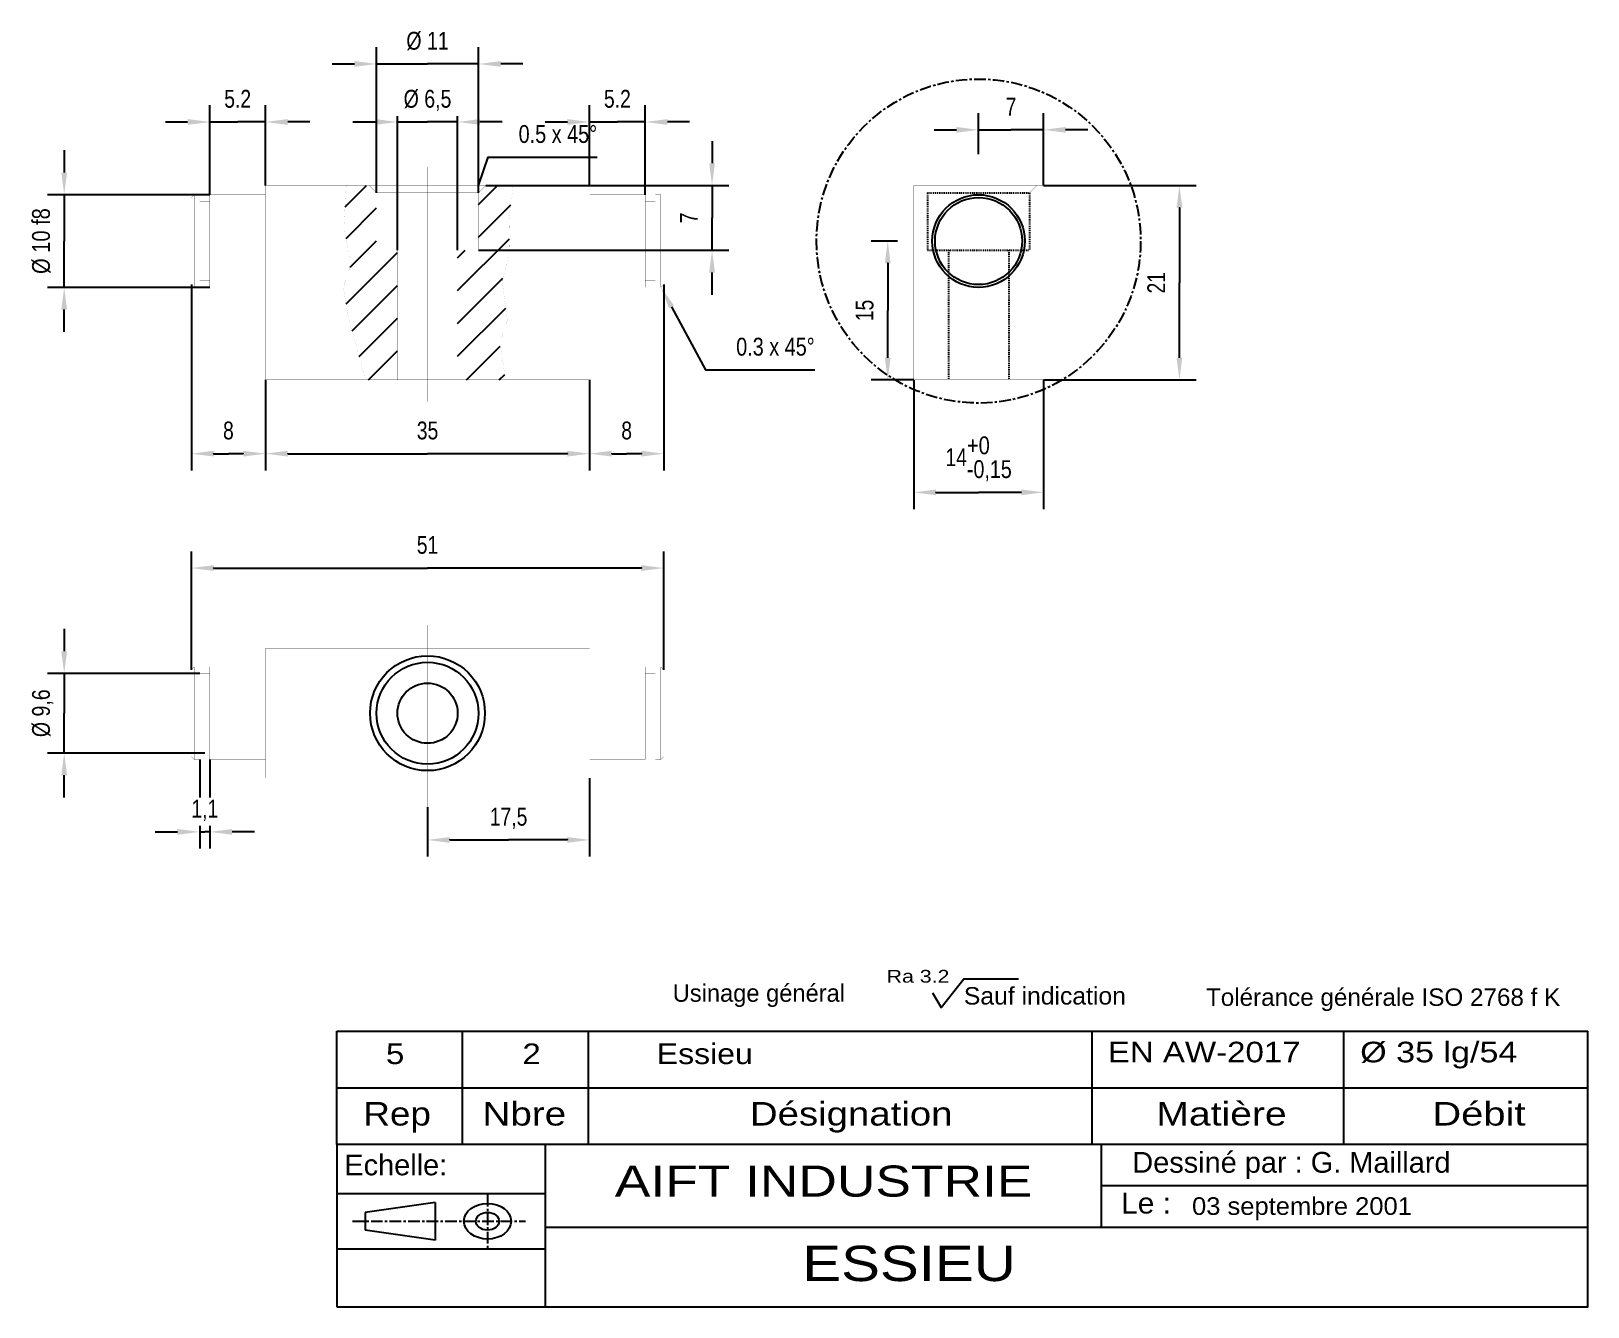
# Model space of a CAD drawing. Extents: x 119 to 288, y 98 to 236.
import ezdxf
from ezdxf.enums import TextEntityAlignment as Align

# ---------------------------------------------------------------- set-up
doc = ezdxf.new("R2010")
doc.units = 0
doc.linetypes.add('$AUXILIARY', pattern=[0.1, 0.05, -0.05])
doc.linetypes.add('CENTER', pattern=[2, 1.25, -0.25, 0.25, -0.25])
doc.layers.get('0').update_dxf_attribs({"linetype": 'CONTINUOUS'})
doc.dimstyles.get("Standard").update_dxf_attribs({"dimtxt": 2.5, "dimasz": 2.5, "dimexe": 1.25, "dimexo": 0.625, "dimtad": 1, "dimcen": 2.5, "dimazin": 3, "dimtfac": 1, "dimtmove": 0, "dimatfit": 3})

# ---------------------------------------------------------------- blocks, each defined once
blk = doc.blocks.new('*G4')
at = {"color": 7, "linetype": 'CONTINUOUS'}
blk.add_polyline3d([(152.453522, 98.175125, 7.405934), (287.546478, 98.175125, 7.405934), (287.546478, 115.723473, 7.405934), (152.453522, 115.723473, 7.405934)], close=True, dxfattribs=at)
for points in [[(174.969009, 115.723473, 7.405934), (174.969009, 98.175125, 7.405934)], [(235.01033, 115.723473, 7.405934), (235.01033, 106.74189, 7.405934)], [(287.546478, 111.232651, 7.405934), (235.01033, 111.232651, 7.405934)], [(174.969009, 110.388962, 7.405934), (152.453522, 110.388962, 7.405934)], [(287.546478, 106.74189, 7.405934), (174.969009, 106.74189, 7.405934)], [(174.910583, 104.401184, 7.405934), (152.453522, 104.401184, 7.405934)]]:
    blk.add_polyline3d(points, dxfattribs=at)
at = {"color": 82, "linetype": 'CONTINUOUS'}
for points in [[(163.073212, 109.457703, 7.405934), (155.529617, 108.373802, 7.405934)], [(163.073212, 109.457703, 7.405934), (163.073212, 105.38961, 7.405934)], [(155.529617, 108.373802, 7.405934), (155.529617, 106.473518, 7.405934)], [(163.073212, 105.38961, 7.405934), (155.529617, 106.473518, 7.405934)]]:
    blk.add_polyline3d(points, dxfattribs=at)
at = {"color": 82, "linetype": 'CENTER'}
for points in [[(168.733307, 110.267776, 7.405934), (168.733307, 104.522308, 7.405934)], [(154.163147, 107.42366, 7.405934), (172.832611, 107.42366, 7.405934)]]:
    blk.add_polyline3d(points, dxfattribs=at)
at = {"color": 82, "linetype": 'CONTINUOUS', "extrusion": (0, 0.654112, 0.756398)}
blk.add_circle((-168.733307, -76.410745, 75.868891), 2.542297, dxfattribs=at)
at = {"color": 82, "linetype": 'CONTINUOUS', "extrusion": (0, 0.654107, 0.756402)}
blk.add_circle((-168.733307, -76.411162, 75.868472), 1.256134, dxfattribs=at)
at = {"color": 82}
for s, height, p, p2 in [('Echelle:', 2.245394, (153.276138, 112.383253, 7.405934), (164.383759, 112.383253, 7.405934)), ('Dessiné par : G. Maillard', 2.24544, (238.356537, 112.662619, 7.405934), (272.718964, 112.662619, 7.405934)), ('Le :', 2.245394, (237.156769, 108.255362, 7.405934), (242.52298, 108.255362, 7.405934))]:
    blk.add_text(s, height=height, dxfattribs=at).set_placement(p, p2, align=Align.FIT)
at = {"color": 150}
blk.add_text('AIFT INDUSTRIE', height=3.36133, dxfattribs=at).set_placement((182.477646, 110.080946, 7.405934), (227.565277, 110.080946, 7.405934), align=Align.FIT)
blk = doc.blocks.new('*G5')
at = {"color": 7, "linetype": 'CONTINUOUS'}
blk.add_polyline3d([(216.770126, 132.103638, 7.103367), (217.710205, 130.510361, 7.103367), (220.177902, 133.588593, 7.103367), (226.053375, 133.588593, 7.103367)], dxfattribs=at)
at = {"color": 7}
for s, height, p, p2 in [('Ra 3.2', 1.376312, (211.828903, 133.194855, 7.033605), (218.607147, 133.194855, 7.033605)), ('Usinage général', 1.885586, (188.731659, 131.128254, 7.033605), (207.337463, 131.128254, 7.033605)), ('Sauf indication', 1.885586, (220.170624, 130.829044, 7.033605), (237.665466, 130.829044, 7.033605)), ('Tolérance générale ISO 2768 f K', 1.885551, (246.309402, 130.685707, 7.033605), (284.565186, 130.685707, 7.033605))]:
    blk.add_text(s, height=height, dxfattribs=at).set_placement(p, p2, align=Align.FIT)
blk = doc.blocks.new('*H7')
at = {"color": 7, "linetype": 'CONTINUOUS'}
for p, q in [((167.757721, 217.255204), (169.794723, 219.292206)), ((167.757721, 213.71967), (171.248646, 217.210596)), ((165.507721, 207.934136), (171.094963, 213.521379)), ((165.507721, 211.46967), (166.330257, 212.292206)), ((165.507721, 204.398602), (170.383358, 209.274239)), ((165.507721, 200.863068), (170.699638, 206.054985)), ((166.472393, 198.292206), (170.113555, 201.933368)), ((170.007927, 198.292206), (170.59406, 198.878339))]:
    blk.add_line(p, q, dxfattribs=at)
blk = doc.blocks.new('*H8')
at = {"color": 7, "linetype": 'CONTINUOUS'}
for p, q in [((153.350152, 216.98977), (155.652587, 219.292206)), ((153.46101, 213.565095), (156.757721, 216.861806)), ((153.468454, 206.501471), (159.007721, 212.040738)), ((153.888884, 210.457434), (156.757721, 213.326272)), ((154.105654, 203.603136), (159.007721, 208.505204)), ((154.876594, 200.838542), (159.007721, 204.96967)), ((155.865791, 198.292206), (159.007721, 201.434136))]:
    blk.add_line(p, q, dxfattribs=at)
blk = doc.blocks.new('*G9')
at = {"color": 7, "linetype": '$AUXILIARY'}
for points in [[(216.257721, 218.49614, 0.058713), (216.257721, 212.296143, 0.058713)], [(216.257721, 218.49614, 0.058713), (227.257721, 218.49614, 0.058713)], [(227.257721, 218.49614, 0.058713), (227.257721, 212.296143, 0.058713)], [(216.257721, 212.296143, 0.058713), (227.257721, 212.296143, 0.058713)], [(218.507721, 212.296143, 0.058713), (218.507721, 198.296143, 0.058713)], [(225.007721, 212.296143, 0.058713), (225.007721, 198.296143, 0.058713)]]:
    blk.add_polyline3d(points, dxfattribs=at)
blk = doc.blocks.new('*D10')
at = {"color": 1, "linetype": 'CONTINUOUS'}
for p, q in [((214.757721, 198.292206), (214.757721, 184.350619)), ((228.757721, 198.292206), (228.757721, 184.350619))]:
    blk.add_line(p, q, dxfattribs=at)
for points in [[(217.157721, 186.15062), (217.157721, 186.15062), (217.157721, 186.15062), (221.757721, 186.15062)], [(226.357721, 186.15062), (226.357721, 186.15062), (226.357721, 186.15062), (221.757721, 186.15062)]]:
    blk.add_lwpolyline(points, dxfattribs=at)
for points in [[(214.757721, 186.15062), (217.157721, 185.838619), (214.757721, 186.15062), (217.157721, 186.46262)], [(228.757721, 186.15062), (226.357721, 186.46262), (228.757721, 186.15062), (226.357721, 185.838619)]]:
    blk.add_solid(points, dxfattribs=at)
at = {"color": 7}
for s, p, p2 in [('+0', (220.499804, 190.26287), (222.969382, 190.26287)), ('14', (218.176705, 188.97797), (220.499804, 188.97797)), ('-0,15', (220.499804, 187.69307), (225.338737, 187.69307))]:
    blk.add_text(s, height=1.92735, dxfattribs=at).set_placement(p, p2, align=Align.FIT)
blk = doc.blocks.new('*D11')
at = {"color": 1, "linetype": 'CONTINUOUS'}
for p, q in [((221.757721, 222.672134), (221.757721, 227.104092)), ((228.757721, 219.292206), (228.757721, 227.104092)), ((216.957721, 225.304092), (219.357721, 225.304092)), ((221.757721, 225.304092), (225.257721, 225.304092)), ((228.757721, 225.304092), (225.257721, 225.304092)), ((233.557721, 225.304092), (231.157721, 225.304092))]:
    blk.add_line(p, q, dxfattribs=at)
for points in [[(221.757721, 225.304092), (219.357721, 225.616092), (221.757721, 225.304092), (219.357721, 224.992092)], [(228.757721, 225.304092), (231.157721, 224.992092), (228.757721, 225.304092), (231.157721, 225.616092)]]:
    blk.add_solid(points, dxfattribs=at)
at = {"color": 7}
blk.add_text('7', height=1.92735, dxfattribs=at).set_placement((224.676946, 226.846542), (225.838496, 226.846542), align=Align.FIT)
blk = doc.blocks.new('*D12')
at = {"color": 1, "linetype": 'CONTINUOUS'}
for p, q in [((212.991562, 213.292206), (210.147449, 213.292206)), ((214.757721, 198.292206), (210.147449, 198.292206))]:
    blk.add_line(p, q, dxfattribs=at)
for points in [[(211.947449, 210.892206), (211.947449, 210.892206), (211.947449, 210.892206), (211.947449, 205.792206)], [(211.947449, 200.692206), (211.947449, 200.692206), (211.947449, 200.692206), (211.947449, 205.792206)]]:
    blk.add_lwpolyline(points, dxfattribs=at)
for points in [[(211.947449, 213.292206), (211.635449, 210.892206), (211.947449, 213.292206), (212.259449, 210.892206)], [(211.947449, 198.292206), (212.259449, 200.692206), (211.947449, 198.292206), (211.635449, 200.692206)]]:
    blk.add_solid(points, dxfattribs=at)
at = {"color": 7}
blk.add_text('15', height=1.92735, rotation=90, dxfattribs=at).set_placement((210.404999, 204.630656), (210.404999, 206.953755), align=Align.FIT)
blk = doc.blocks.new('*D13')
at = {"color": 1, "linetype": 'CONTINUOUS'}
for p, q in [((228.757721, 219.292206), (245.244229, 219.292206)), ((228.757721, 198.292206), (245.244229, 198.292206))]:
    blk.add_line(p, q, dxfattribs=at)
for points in [[(243.444229, 216.892206), (243.444229, 216.892206), (243.444229, 216.892206), (243.444229, 208.792206)], [(243.444229, 200.692206), (243.444229, 200.692206), (243.444229, 200.692206), (243.444229, 208.792206)]]:
    blk.add_lwpolyline(points, dxfattribs=at)
for points in [[(243.444229, 219.292206), (243.132229, 216.892206), (243.444229, 219.292206), (243.756229, 216.892206)], [(243.444229, 198.292206), (243.756229, 200.692206), (243.444229, 198.292206), (243.132229, 200.692206)]]:
    blk.add_solid(points, dxfattribs=at)
at = {"color": 7}
blk.add_text('21', height=1.92735, rotation=90, dxfattribs=at).set_placement((241.901779, 207.630656), (241.901779, 209.953755), align=Align.FIT)
blk = doc.blocks.new('*D14')
at = {"color": 1, "linetype": 'CONTINUOUS'}
for p, q in [((136.757721, 166.992203), (136.757721, 179.771893)), ((187.757721, 166.992203), (187.757721, 179.771893))]:
    blk.add_line(p, q, dxfattribs=at)
for points in [[(139.157721, 177.971893), (139.157721, 177.971893), (139.157721, 177.971893), (162.257721, 177.971893)], [(185.357721, 177.971893), (185.357721, 177.971893), (185.357721, 177.971893), (162.257721, 177.971893)]]:
    blk.add_lwpolyline(points, dxfattribs=at)
for points in [[(136.757721, 177.971893), (139.157721, 177.659893), (136.757721, 177.971893), (139.157721, 178.283893)], [(187.757721, 177.971893), (185.357721, 178.283893), (187.757721, 177.971893), (185.357721, 177.659893)]]:
    blk.add_solid(points, dxfattribs=at)
at = {"color": 7}
blk.add_text('51', height=1.92735, dxfattribs=at).set_placement((161.096171, 179.514343), (163.419271, 179.514343), align=Align.FIT)
blk = doc.blocks.new('*D15')
at = {"color": 1, "linetype": 'CONTINUOUS'}
for p, q in [((144.757721, 198.292206), (144.757721, 188.526996)), ((179.757721, 198.292206), (179.757721, 188.526996))]:
    blk.add_line(p, q, dxfattribs=at)
for points in [[(147.157721, 190.326996), (147.157721, 190.326996), (147.157721, 190.326996), (162.257721, 190.326996)], [(177.357721, 190.326996), (177.357721, 190.326996), (177.357721, 190.326996), (162.257721, 190.326996)]]:
    blk.add_lwpolyline(points, dxfattribs=at)
for points in [[(144.757721, 190.326996), (147.157721, 190.014996), (144.757721, 190.326996), (147.157721, 190.638996)], [(179.757721, 190.326996), (177.357721, 190.638996), (179.757721, 190.326996), (177.357721, 190.014996)]]:
    blk.add_solid(points, dxfattribs=at)
at = {"color": 7}
blk.add_text('35', height=1.92735, dxfattribs=at).set_placement((161.096171, 191.869446), (163.419271, 191.869446), align=Align.FIT)
blk = doc.blocks.new('*D16')
at = {"color": 1, "linetype": 'CONTINUOUS'}
for p, q in [((187.757721, 208.592209), (187.757721, 188.526996)), ((179.757721, 198.292206), (179.757721, 188.526996))]:
    blk.add_line(p, q, dxfattribs=at)
for points in [[(182.157721, 190.326996), (182.157721, 190.326996), (182.157721, 190.326996), (183.757721, 190.326996)], [(185.357721, 190.326996), (185.357721, 190.326996), (185.357721, 190.326996), (183.757721, 190.326996)]]:
    blk.add_lwpolyline(points, dxfattribs=at)
for points in [[(179.757721, 190.326996), (182.157721, 190.014996), (179.757721, 190.326996), (182.157721, 190.638996)], [(187.757721, 190.326996), (185.357721, 190.638996), (187.757721, 190.326996), (185.357721, 190.014996)]]:
    blk.add_solid(points, dxfattribs=at)
at = {"color": 7}
blk.add_text('8', height=1.92735, dxfattribs=at).set_placement((183.176946, 191.869446), (184.338496, 191.869446), align=Align.FIT)
blk = doc.blocks.new('*D17')
at = {"color": 1, "linetype": 'CONTINUOUS'}
for p, q in [((136.757721, 208.592209), (136.757721, 188.526996)), ((144.757721, 198.292206), (144.757721, 188.526996))]:
    blk.add_line(p, q, dxfattribs=at)
for points in [[(139.157721, 190.326996), (139.157721, 190.326996), (139.157721, 190.326996), (140.757721, 190.326996)], [(142.357721, 190.326996), (142.357721, 190.326996), (142.357721, 190.326996), (140.757721, 190.326996)]]:
    blk.add_lwpolyline(points, dxfattribs=at)
for points in [[(136.757721, 190.326996), (139.157721, 190.014996), (136.757721, 190.326996), (139.157721, 190.638996)], [(144.757721, 190.326996), (142.357721, 190.638996), (144.757721, 190.326996), (142.357721, 190.014996)]]:
    blk.add_solid(points, dxfattribs=at)
at = {"color": 7}
blk.add_text('8', height=1.92735, dxfattribs=at).set_placement((140.176946, 191.869446), (141.338496, 191.869446), align=Align.FIT)
blk = doc.blocks.new('*D18')
at = {"color": 1, "linetype": 'CONTINUOUS'}
for p, q in [((137.657715, 157.292206), (137.657715, 153.203648)), ((138.757721, 157.292206), (138.757721, 153.203648)), ((137.657715, 150.119888), (137.657715, 147.676868)), ((138.757721, 150.119888), (138.757721, 147.676868)), ((132.857715, 149.476868), (135.257715, 149.476868)), ((137.657715, 149.476868), (138.207718, 149.476868)), ((138.757721, 149.476868), (138.207718, 149.476868)), ((143.557721, 149.476868), (141.157721, 149.476868))]:
    blk.add_line(p, q, dxfattribs=at)
for points in [[(137.657715, 149.476868), (135.257715, 149.788868), (137.657715, 149.476868), (135.257715, 149.164868)], [(138.757721, 149.476868), (141.157721, 149.164868), (138.757721, 149.476868), (141.157721, 149.788868)]]:
    blk.add_solid(points, dxfattribs=at)
at = {"color": 7}
blk.add_text('1,1', height=1.92735, dxfattribs=at).set_placement((136.755781, 151.019318), (139.659655, 151.019318), align=Align.FIT)
blk = doc.blocks.new('*D19')
at = {"color": 1, "linetype": 'CONTINUOUS'}
for p, q in [((123.025574, 223.092206), (123.025574, 220.692206)), ((138.757721, 218.292206), (121.225574, 218.292206)), ((123.025574, 218.292206), (123.025574, 213.292206)), ((123.025574, 208.292206), (123.025574, 213.292206)), ((138.757721, 208.292206), (121.225574, 208.292206)), ((123.025574, 203.492206), (123.025574, 205.892206))]:
    blk.add_line(p, q, dxfattribs=at)
for points in [[(123.025574, 218.292206), (123.337574, 220.692206), (123.025574, 218.292206), (122.713574, 220.692206)], [(123.025574, 208.292206), (122.713574, 205.892206), (123.025574, 208.292206), (123.337574, 205.892206)]]:
    blk.add_solid(points, dxfattribs=at)
at = {"color": 7}
blk.add_text('%%c 10 f8', height=1.92735, rotation=90, dxfattribs=at).set_placement((121.483124, 209.744597), (121.483124, 216.839815), align=Align.FIT)
blk = doc.blocks.new('*D20')
at = {"color": 1, "linetype": 'CONTINUOUS'}
for p, q in [((123.025574, 171.392209), (123.025574, 168.992209)), ((137.657715, 166.592209), (121.225574, 166.592209)), ((123.025574, 166.592209), (123.025574, 162.292206)), ((123.025574, 157.992203), (123.025574, 162.292206)), ((138.202942, 157.992203), (121.225574, 157.992203)), ((123.025574, 153.192203), (123.025574, 155.592203))]:
    blk.add_line(p, q, dxfattribs=at)
for points in [[(123.025574, 166.592209), (123.337574, 168.992209), (123.025574, 166.592209), (122.713574, 168.992209)], [(123.025574, 157.992203), (122.713574, 155.592203), (123.025574, 157.992203), (123.337574, 155.592203)]]:
    blk.add_solid(points, dxfattribs=at)
at = {"color": 7}
blk.add_text('%%c 9,6', height=1.92735, rotation=90, dxfattribs=at).set_placement((121.483124, 159.712127), (121.483124, 164.872285), align=Align.FIT)
blk = doc.blocks.new('*D21')
at = {"color": 1, "linetype": 'CONTINUOUS'}
for p, q in [((154.207721, 226.15242), (156.607721, 226.15242)), ((159.007721, 212.292206), (159.007721, 226.79544)), ((159.007721, 226.15242), (162.257721, 226.15242)), ((165.507721, 226.15242), (162.257721, 226.15242)), ((165.507721, 212.292206), (165.507721, 226.79544)), ((170.307721, 226.15242), (167.907721, 226.15242))]:
    blk.add_line(p, q, dxfattribs=at)
for points in [[(159.007721, 226.15242), (156.607721, 226.46442), (159.007721, 226.15242), (156.607721, 225.84042)], [(165.507721, 226.15242), (167.907721, 225.84042), (165.507721, 226.15242), (167.907721, 226.46442)]]:
    blk.add_solid(points, dxfattribs=at)
at = {"color": 7}
blk.add_text('%%c 6,5', height=1.92735, dxfattribs=at).set_placement((159.677642, 227.69487), (164.8378, 227.69487), align=Align.FIT)
blk = doc.blocks.new('*D22')
at = {"color": 1, "linetype": 'CONTINUOUS'}
for p, q in [((156.757721, 218.492203), (156.757721, 234.216977)), ((167.757721, 218.492203), (167.757721, 234.216977)), ((151.957721, 232.416977), (154.357721, 232.416977)), ((156.757721, 232.416977), (162.257721, 232.416977)), ((167.757721, 232.416977), (162.257721, 232.416977)), ((172.557721, 232.416977), (170.157721, 232.416977))]:
    blk.add_line(p, q, dxfattribs=at)
for points in [[(156.757721, 232.416977), (154.357721, 232.728977), (156.757721, 232.416977), (154.357721, 232.104977)], [(167.757721, 232.416977), (170.157721, 232.104977), (167.757721, 232.416977), (170.157721, 232.728977)]]:
    blk.add_solid(points, dxfattribs=at)
at = {"color": 7}
blk.add_text('%%c 11', height=1.92735, dxfattribs=at).set_placement((159.968029, 233.959427), (164.547413, 233.959427), align=Align.FIT)
blk = doc.blocks.new('*D23')
at = {"color": 1, "linetype": 'CONTINUOUS'}
for p, q in [((192.979782, 224.092206), (192.979782, 221.692206)), ((168.557724, 219.292206), (194.779782, 219.292206)), ((192.979782, 219.292206), (192.979782, 215.792206)), ((192.979782, 212.292206), (192.979782, 215.792206)), ((167.757721, 212.292206), (194.779782, 212.292206)), ((192.979782, 207.492206), (192.979782, 209.892206))]:
    blk.add_line(p, q, dxfattribs=at)
for points in [[(192.979782, 219.292206), (193.291782, 221.692206), (192.979782, 219.292206), (192.667782, 221.692206)], [(192.979782, 212.292206), (192.667782, 209.892206), (192.979782, 212.292206), (193.291782, 209.892206)]]:
    blk.add_solid(points, dxfattribs=at)
at = {"color": 7}
blk.add_text('7', height=1.92735, rotation=90, dxfattribs=at).set_placement((191.437332, 215.211431), (191.437332, 216.372981), align=Align.FIT)
blk = doc.blocks.new('*D24')
at = {"color": 1, "linetype": 'CONTINUOUS'}
for p, q in [((179.757721, 155.292206), (179.757721, 146.806796)), ((162.257721, 152.133591), (162.257721, 146.806796))]:
    blk.add_line(p, q, dxfattribs=at)
for points in [[(164.657721, 148.606796), (164.657721, 148.606796), (164.657721, 148.606796), (171.007721, 148.606796)], [(177.357721, 148.606796), (177.357721, 148.606796), (177.357721, 148.606796), (171.007721, 148.606796)]]:
    blk.add_lwpolyline(points, dxfattribs=at)
for points in [[(162.257721, 148.606796), (164.657721, 148.294796), (162.257721, 148.606796), (164.657721, 148.918796)], [(179.757721, 148.606796), (177.357721, 148.918796), (179.757721, 148.606796), (177.357721, 148.294796)]]:
    blk.add_solid(points, dxfattribs=at)
at = {"color": 7}
blk.add_text('17,5', height=1.92735, dxfattribs=at).set_placement((168.975009, 150.149246), (173.040433, 150.149246), align=Align.FIT)
blk = doc.blocks.new('*A25')
at = {"color": 1, "linetype": 'CONTINUOUS'}
blk.add_lwpolyline([(188.600114, 206.181535), (192.283707, 199.375793), (194.683707, 199.375793), (204.061477, 199.375793)], dxfattribs=at)
blk.add_solid([(187.457718, 208.292206), (188.325727, 206.033023), (187.457718, 208.292206), (188.874501, 206.330046)], dxfattribs=at)
at = {"color": 7}
blk.add_text('0.3 x 45°', height=1.92735, dxfattribs=at).set_placement((195.583707, 200.918244), (204.061477, 200.918244), align=Align.FIT)
blk = doc.blocks.new('*A26')
at = {"color": 1, "linetype": 'CONTINUOUS'}
blk.add_lwpolyline([(167.757721, 219.292206), (168.791626, 222.345825), (171.191626, 222.345825), (180.569397, 222.345825)], dxfattribs=at)
at = {"color": 7}
blk.add_text('0.5 x 45°', height=1.92735, dxfattribs=at).set_placement((172.091626, 223.888275), (180.569397, 223.888275), align=Align.FIT)
blk = doc.blocks.new('*D27')
at = {"color": 1, "linetype": 'CONTINUOUS'}
for p, q in [((138.757721, 218.292206), (138.757721, 227.95242)), ((144.757721, 219.292206), (144.757721, 227.95242)), ((133.957721, 226.15242), (136.357721, 226.15242)), ((138.757721, 226.15242), (141.757721, 226.15242)), ((144.757721, 226.15242), (141.757721, 226.15242)), ((149.557721, 226.15242), (147.157721, 226.15242))]:
    blk.add_line(p, q, dxfattribs=at)
for points in [[(138.757721, 226.15242), (136.357721, 226.46442), (138.757721, 226.15242), (136.357721, 225.84042)], [(144.757721, 226.15242), (147.157721, 225.84042), (144.757721, 226.15242), (147.157721, 226.46442)]]:
    blk.add_solid(points, dxfattribs=at)
at = {"color": 7}
blk.add_text('5.2', height=1.92735, dxfattribs=at).set_placement((140.305784, 227.69487), (143.209658, 227.69487), align=Align.FIT)
blk = doc.blocks.new('*D28')
at = {"color": 1, "linetype": 'CONTINUOUS'}
for p, q in [((179.757721, 219.292206), (179.757721, 227.95242)), ((185.757721, 218.292206), (185.757721, 227.95242)), ((174.957721, 226.15242), (177.357721, 226.15242)), ((179.757721, 226.15242), (182.757721, 226.15242)), ((185.757721, 226.15242), (182.757721, 226.15242)), ((190.557721, 226.15242), (188.157721, 226.15242))]:
    blk.add_line(p, q, dxfattribs=at)
for points in [[(179.757721, 226.15242), (177.357721, 226.46442), (179.757721, 226.15242), (177.357721, 225.84042)], [(185.757721, 226.15242), (188.157721, 225.84042), (185.757721, 226.15242), (188.157721, 226.46442)]]:
    blk.add_solid(points, dxfattribs=at)
at = {"color": 7}
blk.add_text('5.2', height=1.92735, dxfattribs=at).set_placement((181.305784, 227.69487), (184.209658, 227.69487), align=Align.FIT)
blk = doc.blocks.new('*G6')
at = {"color": 7, "linetype": 'CENTER', "const_width": 0.007874}
for points in [[(221.757721, 222.672134), (221.757721, 195.3517)], [(162.257721, 221.279999), (162.257721, 195.927353)], [(134.858627, 213.292206), (190.021515, 213.292206)], [(212.991562, 213.292206), (230.741119, 213.292206)], [(162.257721, 171.816177), (162.257721, 152.133591)], [(134.858627, 162.292206), (190.021515, 162.292206)]]:
    blk.add_lwpolyline(points, dxfattribs=at)
at = {"color": 7, "linetype": 'CONTINUOUS'}
for points, const_width in [([(144.757721, 219.292206), (179.757721, 219.292206), (179.757721, 198.292206), (144.757721, 198.292206)], 0.019685), ([(153.473984, 219.292206), (155.957718, 219.292206), (156.757721, 218.492203), (156.757721, 212.292206), (159.007721, 212.292206), (159.007721, 198.292206), (155.58667, 198.292206), (153.722534, 204.977005), (153.163284, 208.332474), (154.033218, 210.880127), (153.225418, 214.670563)], 0.003937), ([(171.494049, 219.292206), (168.557724, 219.292206), (167.757721, 218.492203), (167.757721, 212.292206), (165.507721, 212.292206), (165.507721, 198.292206), (170.686249, 198.292206), (170.064865, 202.242935), (170.872665, 204.728455), (170.313416, 209.015991), (171.121216, 211.998627), (171.059082, 215.602631)], 0.003937), ([(214.757721, 219.292206), (228.757721, 219.292206), (228.757721, 198.292206), (214.757721, 198.292206)], 0.019685), ([(144.757721, 169.292206), (179.757721, 169.292206), (179.757721, 155.292206), (144.757721, 155.292206)], 0.019685)]:
    blk.add_lwpolyline(points, close=True, dxfattribs=dict(at, const_width=const_width))
at = {"color": 7, "linetype": 'CONTINUOUS', "const_width": 0.019685}
for points in [[(156.757721, 218.492203), (155.957718, 219.292206)], [(167.757721, 218.492203), (168.557724, 219.292206)], [(136.757721, 217.992203), (137.057724, 218.292206)], [(136.757721, 208.592209), (136.757721, 217.992203)], [(137.057724, 218.292206), (137.657715, 218.292206)], [(137.057724, 218.292206), (137.057724, 208.292206)], [(137.657715, 208.292206), (137.657715, 218.292206)], [(137.657715, 217.592209), (138.757721, 217.592209)], [(138.757721, 218.292206), (144.757721, 218.292206)], [(138.757721, 208.292206), (138.757721, 218.292206)], [(156.757721, 218.492203), (156.757721, 212.292206)], [(156.757721, 218.492203), (167.757721, 218.492203)], [(167.757721, 218.492203), (167.757721, 212.292206)], [(179.757721, 218.292206), (185.757721, 218.292206)], [(185.757721, 218.292206), (185.757721, 208.292206)], [(185.757721, 217.592209), (186.857727, 217.592209)], [(186.857727, 218.292206), (187.457718, 218.292206)], [(186.857727, 218.292206), (186.857727, 208.292206)], [(187.757721, 217.992203), (187.457718, 218.292206)], [(187.457718, 218.292206), (187.457718, 208.292206)], [(187.757721, 217.992203), (187.757721, 208.592209)], [(156.757721, 212.292206), (167.757721, 212.292206)], [(159.007721, 212.292206), (159.007721, 198.292206)], [(165.507721, 212.292206), (165.507721, 198.292206)], [(136.757721, 208.592209), (137.057724, 208.292206)], [(137.657715, 208.992203), (138.757721, 208.992203)], [(185.757721, 208.992203), (186.857727, 208.992203)], [(187.757721, 208.592209), (187.457718, 208.292206)], [(137.057724, 208.292206), (137.657715, 208.292206)], [(138.757721, 208.292206), (144.757721, 208.292206)], [(179.757721, 208.292206), (185.757721, 208.292206)], [(186.857727, 208.292206), (187.457718, 208.292206)], [(136.757721, 166.992203), (137.057724, 167.292206)], [(136.757721, 157.592209), (136.757721, 166.992203)], [(137.057724, 167.292206), (137.657715, 167.292206)], [(137.057724, 167.292206), (137.057724, 157.292206)], [(137.657715, 157.292206), (137.657715, 167.292206)], [(137.657715, 166.592209), (138.757721, 166.592209)], [(138.757721, 167.292206), (144.757721, 167.292206)], [(138.757721, 157.292206), (138.757721, 167.292206)], [(179.757721, 167.292206), (185.757721, 167.292206)], [(185.757721, 167.292206), (185.757721, 157.292206)], [(185.757721, 166.592209), (186.857727, 166.592209)], [(186.857727, 167.292206), (187.457718, 167.292206)], [(186.857727, 167.292206), (186.857727, 157.292206)], [(187.757721, 166.992203), (187.457718, 167.292206)], [(187.457718, 167.292206), (187.457718, 157.292206)], [(187.757721, 166.992203), (187.757721, 157.592209)], [(136.757721, 157.592209), (137.057724, 157.292206)], [(137.057724, 157.292206), (137.657715, 157.292206)], [(137.657715, 157.992203), (138.757721, 157.992203)], [(138.202942, 157.992203), (138.757721, 157.992203)], [(138.757721, 157.292206), (144.757721, 157.292206)], [(179.757721, 157.292206), (185.757721, 157.292206)], [(185.757721, 157.992203), (186.452988, 157.992203)], [(186.452988, 157.992203), (186.857727, 157.992203)], [(186.857727, 157.292206), (187.457718, 157.292206)], [(187.757721, 157.592209), (187.457718, 157.292206)]]:
    blk.add_lwpolyline(points, dxfattribs=at)
at = {"color": 7, "linetype": '$AUXILIARY', "const_width": 0.007874}
for points in [[(216.257721, 218.49614), (215.461655, 219.292206)], [(227.257721, 218.49614), (228.053787, 219.292206)]]:
    blk.add_lwpolyline(points, dxfattribs=at)
at = {"color": 7, "linetype": 'CENTER'}
blk.add_circle((221.757721, 213.292206), 17.5, dxfattribs=at)
at = {"color": 7, "linetype": 'CONTINUOUS'}
for centre, radius in [((221.757721, 213.292206), 5), ((221.757721, 213.292206), 4.699997), ((162.257721, 162.292206), 6.199997), ((162.257721, 162.292206), 5.5), ((162.257721, 162.292206), 3.25)]:
    blk.add_circle(centre, radius, dxfattribs=at)
for name in ['*A26', '*H8', '*H7', '*G9', '*A25']:
    blk.add_blockref(name, (0, 0), dxfattribs=at)
for base, p1, p2, angle, picture, middle in [((167.757721, 232.416977), (156.757721, 218.492203), (167.757721, 218.492203), 180, '*D22', (162.257721, 234.601877)), ((138.757721, 226.15242), (144.757721, 219.292206), (138.757721, 218.292206), 180, '*D27', (141.757721, 228.33732)), ((165.507721, 226.15242), (159.007721, 212.292206), (165.507721, 212.292206), 180, '*D21', (162.257721, 228.33732)), ((185.757721, 226.15242), (179.757721, 219.292206), (185.757721, 218.292206), 180, '*D28', (182.757721, 228.33732)), ((221.757721, 225.304092), (228.757721, 219.292206), (221.757721, 222.672134), 180, '*D11', (225.257721, 227.488992)), ((192.979782, 212.292206), (168.557724, 219.292206), (167.757721, 212.292206), 90, '*D23', (190.794882, 215.792206)), ((123.025574, 208.292206), (138.757721, 218.292206), (138.757721, 208.292206), 270, '*D19', (120.840674, 213.292206)), ((243.444229, 198.292206), (228.757721, 219.292206), (228.757721, 198.292206), 90, '*D13', (241.259329, 208.792206)), ((211.947449, 213.292206), (214.757721, 198.292206), (212.991562, 213.292206), 270, '*D12', (209.762549, 205.792206)), ((187.757721, 177.971893), (136.757721, 166.992203), (187.757721, 166.992203), 180, '*D14', (162.257721, 180.156793)), ((123.025574, 157.992203), (137.657715, 166.592209), (138.202942, 157.992203), 270, '*D20', (120.840674, 162.292206))]:
    dim = blk.add_linear_dim(base=base, p1=p1, p2=p2, angle=angle, dimstyle='Standard')
    dim.commit()
    dim.dimension.update_dxf_attribs({"geometry": picture, "text_midpoint": middle})
for base, p1, p2, picture, middle in [((136.757721, 190.326996), (144.757721, 198.292206), (136.757721, 208.592209), '*D17', (140.757721, 192.511896)), ((187.757721, 190.326996), (179.757721, 198.292206), (187.757721, 208.592209), '*D16', (183.757721, 192.511896)), ((179.757721, 190.326996), (144.757721, 198.292206), (179.757721, 198.292206), '*D15', (162.257721, 192.511896)), ((228.757721, 186.15062), (214.757721, 198.292206), (228.757721, 198.292206), '*D10', (221.757721, 189.62042)), ((137.657715, 149.476868), (138.757721, 157.292206), (137.657715, 157.292206), '*D18', (138.207718, 151.661768)), ((162.257721, 148.606796), (179.757721, 155.292206), (162.257721, 152.133591), '*D24', (171.007721, 150.791696))]:
    dim = blk.add_linear_dim(base=base, p1=p1, p2=p2, dimstyle='Standard')
    dim.commit()
    dim.dimension.update_dxf_attribs({"geometry": picture, "text_midpoint": middle})

msp = doc.modelspace()

# ---------------------------------------------------------------- linework, layer by layer
at = {"color": 7, "linetype": 'CONTINUOUS'}
for points in [[(152.453522, 115.723473, 4.958926), (152.453522, 127.966949, 0)], [(152.453522, 127.966949, 4.958926), (287.546478, 127.966949, 4.958926)], [(166.047592, 115.723473, 4.958926), (166.047592, 127.966949, 0)], [(179.641693, 115.723473, 4.958926), (179.641693, 127.966949, 0)], [(234.018021, 115.723473, 4.958926), (234.018021, 127.966949, 0)], [(261.206268, 115.723473, 4.958926), (261.206268, 127.966949, 0)], [(287.546478, 115.723473, 4.958926), (287.546478, 127.966949, 0)], [(152.453522, 121.845184, 4.958926), (287.546478, 121.845184, 4.958926)]]:
    msp.add_polyline3d(points, dxfattribs=at)

# ---------------------------------------------------------------- block references
at = {"color": 7, "linetype": '$AUXILIARY'}
msp.add_blockref('*G6', (0, 0), dxfattribs=at)
at = {"color": 7, "linetype": 'CONTINUOUS'}
for name in ['*G5', '*G4']:
    msp.add_blockref(name, (0, 0), dxfattribs=at)

# ---------------------------------------------------------------- texts
at = {"color": 7}
for s, height, p, p2 in [('5', 2.224445, (157.767746, 124.398708), (159.752365, 124.398708)), ('2', 2.224445, (172.506271, 124.398708, 4.958926), (174.490891, 124.398708, 4.958926)), ('Essieu', 2.224445, (187.018082, 124.398708, 4.958926), (197.371597, 124.398708, 4.958926)), ('EN AW-2017', 2.224445, (235.716568, 124.586689, 4.958926), (256.525299, 124.586689, 4.958926)), ('Ø 35 lg/54', 2.224445, (262.960693, 124.586689, 4.958926), (279.932678, 124.586689, 4.958926)), ('Rep', 2.542173, (155.328903, 117.760477, 4.958926), (162.620087, 117.760477, 4.958926)), ('Nbre', 2.542173, (168.187668, 117.760477, 4.958926), (177.230148, 117.760477, 4.958926)), ('Désignation', 2.542173, (197.0681, 117.760477, 4.958926), (218.941696, 117.760477, 4.958926)), ('Matière', 2.542173, (240.953842, 117.760477, 4.958926), (255.024445, 117.760477, 4.958926)), ('Débit', 2.542173, (270.753845, 117.760477, 4.958926), (280.809967, 117.760477, 4.958926)), ('03 septembre 2001', 1.906717, (244.808182, 108.11038, 7.033605), (268.547424, 108.11038, 7.033605)), ('ESSIEU', 3.813303, (202.724854, 100.963041, 4.958926), (225.779709, 100.963041, 4.958926))]:
    msp.add_text(s, height=height, dxfattribs=at).set_placement(p, p2, align=Align.FIT)

doc.saveas('drawing.dxf')
